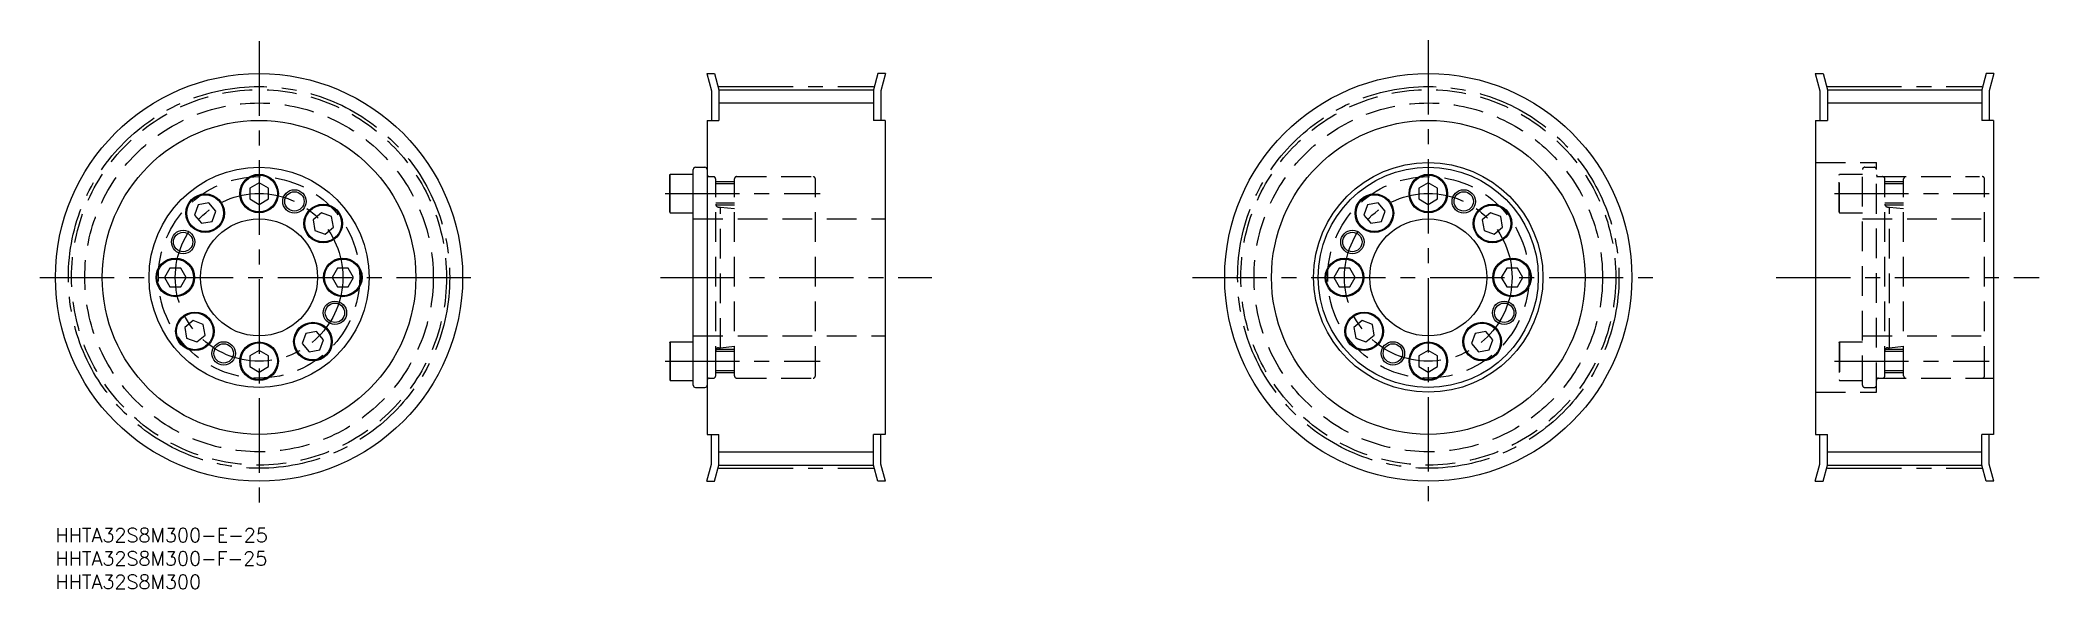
# Model space of a CAD drawing. Extents: x -3 to 424, y -13 to 104.
import ezdxf

# ---------------------------------------------------------------- set-up
doc = ezdxf.new("R2010")
doc.units = 0
doc.header["$LTSCALE"] = 0.5
doc.linetypes.add('CENTER', pattern=[50.8, 31.75, -6.35, 6.35, -6.35])
doc.linetypes.add('DASHED', pattern=[19.05, 12.7, -6.35])
for name, color, linetype in [('MSM_CENTER', 1, 'CENTER'), ('MSM_CONTINUOUS', 7, 'CONTINUOUS'), ('MSM_DASHED', 4, 'DASHED'), ('MSM_NARROW', 5, 'CONTINUOUS'), ('MSM_PART_NUMBER', 7, 'CONTINUOUS')]:
    doc.layers.add(name, color=color, linetype=linetype)
doc.styles.get("Standard").update_dxf_attribs({"font": 'txt.shx', "height": 3, "bigfont": 'bigfont.shx'})

# ---------------------------------------------------------------- blocks, each defined once
blk = doc.blocks.new('*U2')
at = {"layer": 'MSM_PART_NUMBER'}
blk.add_text('HHTA32S8M300-E-25', height=3, dxfattribs=at).set_placement((0, -3))
blk = doc.blocks.new('*U3')
at = {"layer": 'MSM_PART_NUMBER'}
blk.add_text('HHTA32S8M300-F-25', height=3, dxfattribs=at).set_placement((0, -8))
blk = doc.blocks.new('*U4')
at = {"layer": 'MSM_PART_NUMBER'}
blk.add_text('HHTA32S8M300', height=3, dxfattribs=at).set_placement((0, -13))

msp = doc.modelspace()

# ---------------------------------------------------------------- linework, layer by layer
at = {"layer": 'MSM_CENTER'}
for p, q in [((43.5, 103.89), (43.5, 5.2)), ((293.34, 104.16), (293.34, 5.2)), ((141.77, 94.24), (174.77, 94.24)), ((378.61, 94.24), (411.61, 94.24)), ((130.27, 71.4), (163.37, 71.4)), ((380.11, 71.4), (413.21, 71.4)), ((-3.31, 53.5), (91.5, 53.5)), ((129.27, 53.5), (187.27, 53.5)), ((242.94, 53.5), (341.34, 53.5)), ((367.65, 53.5), (423.84, 53.5)), ((130.27, 35.6), (163.37, 35.6)), ((380.11, 35.6), (413.21, 35.6)), ((141.77, 12.75), (174.77, 12.75)), ((378.61, 12.75), (411.61, 12.75))]:
    msp.add_line(p, q, dxfattribs=at)
for centre, radius in [((43.5, 53.5), 40.74), ((293.34, 53.5), 40.74), ((43.5, 53.5), 17.9), ((293.34, 53.5), 17.9)]:
    msp.add_circle(centre, radius, dxfattribs=at)
at = {"layer": 'MSM_CONTINUOUS'}
for p, q in [((139.19, 97), (140.85, 97)), ((139.19, 97), (140.17, 93.35)), ((140.85, 97), (141.77, 93.56)), ((175.69, 97), (174.77, 93.56)), ((177.35, 97), (175.69, 97)), ((177.35, 97), (176.37, 93.35)), ((376.03, 97), (377.69, 97)), ((376.03, 97), (377.01, 93.35)), ((377.69, 97), (378.61, 93.56)), ((412.53, 97), (411.61, 93.56)), ((414.19, 97), (412.53, 97)), ((414.19, 97), (413.21, 93.35)), ((140.17, 93.35), (140.17, 87)), ((141.77, 93.56), (174.77, 93.56)), ((141.77, 93.56), (141.77, 87)), ((174.77, 93.56), (174.77, 87)), ((176.37, 93.35), (176.37, 87)), ((377.01, 93.35), (377.01, 87)), ((378.61, 93.56), (411.61, 93.56)), ((378.61, 93.56), (378.61, 87)), ((411.61, 93.56), (411.61, 87)), ((413.21, 93.35), (413.21, 87)), ((139.27, 87), (139.27, 20)), ((139.27, 87), (141.77, 87)), ((177.27, 87), (174.77, 87)), ((177.27, 87), (177.27, 20)), ((376.11, 87), (376.11, 20)), ((376.11, 87), (378.61, 87)), ((414.11, 87), (411.61, 87)), ((414.11, 87), (414.11, 20)), ((136.77, 77), (138.77, 77)), ((43.5, 73.71), (41.5, 72.55)), ((45.5, 72.55), (43.5, 73.71)), ((44.5, 73.13), (44.5, 73.13)), ((45, 72.84), (45, 72.84)), ((131.27, 75.32), (131.38, 75.52)), ((131.27, 67.48), (131.27, 75.32)), ((131.38, 67.27), (131.38, 75.52)), ((131.38, 75.52), (136.27, 75.52)), ((136.27, 30.5), (136.27, 76.5)), ((293.34, 73.71), (291.34, 72.55)), ((295.34, 72.55), (293.34, 73.71)), ((294.34, 73.13), (294.34, 73.13)), ((294.84, 72.84), (294.84, 72.84)), ((30.51, 68.98), (29.72, 66.81)), ((32.78, 69.38), (30.51, 68.98)), ((34.27, 67.61), (32.78, 69.38)), ((41.5, 72.55), (41.5, 70.25)), ((41.5, 70.25), (43.5, 69.09)), ((43.5, 69.09), (45.5, 70.25)), ((45.5, 70.25), (45.5, 72.55)), ((280.35, 68.98), (279.56, 66.81)), ((282.62, 69.38), (280.35, 68.98)), ((284.11, 67.61), (282.62, 69.38)), ((291.34, 72.55), (291.34, 70.25)), ((291.34, 70.25), (293.34, 69.09)), ((293.34, 69.09), (295.34, 70.25)), ((295.34, 70.25), (295.34, 72.55)), ((29.72, 66.81), (31.2, 65.04)), ((31.2, 65.04), (33.48, 65.44)), ((33.48, 65.44), (34.27, 67.61)), ((56.81, 67.28), (55.04, 65.8)), ((55.04, 65.8), (55.44, 63.52)), ((58.98, 66.49), (56.81, 67.28)), ((57.61, 62.73), (59.38, 64.22)), ((59.38, 64.22), (58.98, 66.49)), ((131.27, 67.48), (131.38, 67.27)), ((131.38, 67.27), (136.27, 67.27)), ((279.56, 66.81), (281.04, 65.04)), ((281.04, 65.04), (283.32, 65.44)), ((283.32, 65.44), (284.11, 67.61)), ((306.65, 67.28), (304.88, 65.8)), ((304.88, 65.8), (305.28, 63.52)), ((308.82, 66.49), (306.65, 67.28)), ((307.45, 62.73), (309.22, 64.22)), ((309.22, 64.22), (308.82, 66.49)), ((55.44, 63.52), (57.61, 62.73)), ((305.28, 63.52), (307.45, 62.73)), ((24.45, 55.5), (23.29, 53.5)), ((23.29, 53.5), (24.45, 51.5)), ((26.75, 55.5), (24.45, 55.5)), ((24.45, 51.5), (26.75, 51.5)), ((27.91, 53.5), (26.75, 55.5)), ((26.75, 51.5), (27.91, 53.5)), ((60.25, 55.5), (59.09, 53.5)), ((59.09, 53.5), (60.25, 51.5)), ((62.55, 55.5), (60.25, 55.5)), ((60.25, 51.5), (62.55, 51.5)), ((63.71, 53.5), (62.55, 55.5)), ((62.55, 51.5), (63.71, 53.5)), ((274.29, 55.5), (273.13, 53.5)), ((273.13, 53.5), (274.29, 51.5)), ((276.6, 55.5), (274.29, 55.5)), ((274.29, 51.5), (276.6, 51.5)), ((277.75, 53.5), (276.6, 55.5)), ((276.6, 51.5), (277.75, 53.5)), ((310.09, 55.5), (308.93, 53.5)), ((308.93, 53.5), (310.09, 51.5)), ((312.4, 55.5), (310.09, 55.5)), ((310.09, 51.5), (312.4, 51.5)), ((313.55, 53.5), (312.4, 55.5)), ((312.4, 51.5), (313.55, 53.5)), ((29.39, 44.27), (27.62, 42.78)), ((27.62, 42.78), (28.02, 40.51)), ((31.56, 43.48), (29.39, 44.27)), ((31.96, 41.2), (31.56, 43.48)), ((279.23, 44.27), (277.46, 42.78)), ((277.46, 42.78), (277.86, 40.51)), ((281.4, 43.48), (279.23, 44.27)), ((281.8, 41.2), (281.4, 43.48)), ((28.02, 40.51), (30.19, 39.72)), ((30.19, 39.72), (31.96, 41.2)), ((53.52, 41.56), (52.73, 39.39)), ((52.73, 39.39), (54.22, 37.62)), ((55.8, 41.96), (53.52, 41.56)), ((57.28, 40.19), (55.8, 41.96)), ((56.49, 38.02), (57.28, 40.19)), ((131.27, 39.52), (131.38, 39.72)), ((131.27, 39.52), (131.27, 31.68)), ((131.38, 39.72), (136.27, 39.72)), ((131.38, 39.72), (131.38, 31.47)), ((277.86, 40.51), (280.03, 39.72)), ((280.03, 39.72), (281.8, 41.2)), ((303.36, 41.56), (302.57, 39.39)), ((302.57, 39.39), (304.06, 37.62)), ((305.64, 41.96), (303.36, 41.56)), ((307.12, 40.19), (305.64, 41.96)), ((306.33, 38.02), (307.12, 40.19)), ((43.5, 37.91), (41.5, 36.75)), ((41.5, 36.75), (41.5, 34.45)), ((41.5, 34.45), (43.5, 33.29)), ((45.5, 36.75), (43.5, 37.91)), ((43.5, 33.29), (45.5, 34.45)), ((45.5, 34.45), (45.5, 36.75)), ((54.22, 37.62), (56.49, 38.02)), ((293.34, 37.91), (291.34, 36.75)), ((291.34, 36.75), (291.34, 34.45)), ((291.34, 34.45), (293.34, 33.29)), ((295.34, 36.75), (293.34, 37.91)), ((293.34, 33.29), (295.34, 34.45)), ((295.34, 34.45), (295.34, 36.75)), ((304.06, 37.62), (306.33, 38.02)), ((131.27, 31.68), (131.38, 31.47)), ((131.38, 31.47), (136.27, 31.47)), ((136.77, 30), (138.77, 30)), ((139.27, 20), (141.77, 20)), ((140.17, 13.65), (140.17, 20)), ((141.77, 13.44), (141.77, 20)), ((174.77, 13.44), (174.77, 20)), ((177.27, 20), (174.77, 20)), ((176.37, 13.65), (176.37, 20)), ((376.11, 20), (378.61, 20)), ((377.01, 13.65), (377.01, 20)), ((378.61, 13.44), (378.61, 20)), ((411.61, 13.44), (411.61, 20)), ((414.11, 20), (411.61, 20)), ((413.21, 13.65), (413.21, 20)), ((139.19, 10), (140.17, 13.65)), ((140.85, 10), (141.77, 13.44)), ((141.77, 13.44), (174.77, 13.44)), ((175.69, 10), (174.77, 13.44)), ((177.35, 10), (176.37, 13.65)), ((376.03, 10), (377.01, 13.65)), ((377.69, 10), (378.61, 13.44)), ((378.61, 13.44), (411.61, 13.44)), ((412.53, 10), (411.61, 13.44)), ((414.19, 10), (413.21, 13.65)), ((139.19, 10), (140.85, 10)), ((177.35, 10), (175.69, 10)), ((376.03, 10), (377.69, 10)), ((414.19, 10), (412.53, 10))]:
    msp.add_line(p, q, dxfattribs=at)
for centre, radius in [((43.5, 53.5), 43.5), ((293.34, 53.5), 43.5), ((43.5, 53.5), 33.5), ((293.34, 53.5), 33.5), ((43.5, 53.5), 23.5), ((293.34, 53.5), 24.51), ((293.34, 53.5), 23.5), ((43.5, 71.4), 4.12), ((43.5, 71.4), 3.92), ((293.34, 71.4), 4.12), ((293.34, 71.4), 3.92), ((31.99, 67.21), 4.12), ((31.99, 67.21), 3.92), ((51.06, 69.72), 2.07), ((57.21, 65.01), 4.12), ((57.21, 65.01), 3.92), ((281.83, 67.21), 4.12), ((281.83, 67.21), 3.92), ((300.91, 69.72), 2.07), ((307.05, 65.01), 4.12), ((307.05, 65.01), 3.92), ((43.5, 53.5), 12.5), ((293.34, 53.5), 12.5), ((27.28, 61.06), 2.07), ((277.12, 61.06), 2.07), ((25.6, 53.5), 4.12), ((25.6, 53.5), 3.92), ((61.4, 53.5), 4.12), ((61.4, 53.5), 3.92), ((275.44, 53.5), 4.12), ((275.44, 53.5), 3.92), ((311.24, 53.5), 4.12), ((311.24, 53.5), 3.92), ((59.72, 45.94), 2.07), ((309.56, 45.94), 2.07), ((29.79, 41.99), 4.12), ((29.79, 41.99), 3.92), ((55.01, 39.79), 4.12), ((55.01, 39.79), 3.92), ((279.63, 41.99), 4.12), ((279.63, 41.99), 3.92), ((304.85, 39.79), 4.12), ((304.85, 39.79), 3.92), ((35.94, 37.28), 2.07), ((43.5, 35.6), 4.12), ((43.5, 35.6), 3.92), ((285.78, 37.28), 2.07), ((293.34, 35.6), 4.12), ((293.34, 35.6), 3.92)]:
    msp.add_circle(centre, radius, dxfattribs=at)
for centre, start, end in [((136.77, 76.5), 90, 180), ((138.77, 76.5), 0, 90), ((136.77, 30.5), 180, 270), ((138.77, 30.5), 270, 0)]:
    msp.add_arc(centre, 0.5, start, end, dxfattribs=at)
at = {"layer": 'MSM_DASHED'}
for p, q in [((376.11, 78), (389.11, 78)), ((386.61, 77), (388.61, 77)), ((389.11, 29), (389.11, 78.01)), ((139.68, 75), (140.57, 75)), ((141.07, 32.5), (141.07, 74.5)), ((145.07, 73.9), (141.07, 73.9)), ((145.07, 73.47), (141.07, 73.47)), ((145.07, 32.5), (145.07, 74.5)), ((145.57, 75), (161.87, 75)), ((162.37, 32.5), (162.37, 74.5)), ((381.11, 75.32), (381.22, 75.52)), ((381.11, 67.48), (381.11, 75.32)), ((381.22, 67.27), (381.22, 75.52)), ((381.22, 75.52), (386.11, 75.52)), ((386.11, 30.5), (386.11, 76.5)), ((389.11, 75.01), (411.11, 75.01)), ((389.52, 75), (390.41, 75)), ((390.91, 32.5), (390.91, 74.5)), ((394.91, 73.9), (390.91, 73.9)), ((394.91, 73.47), (390.91, 73.47)), ((394.91, 32.5), (394.91, 74.5)), ((412.21, 32.5), (412.21, 74.5)), ((145.07, 69.33), (141.07, 69.33)), ((145.07, 68.9), (141.07, 68.9)), ((141.67, 68.52), (142.07, 68.52)), ((142.07, 38.48), (142.07, 68.52)), ((142.07, 68.52), (145.07, 68.19)), ((394.91, 69.33), (390.91, 69.33)), ((394.91, 68.9), (390.91, 68.9)), ((391.51, 68.52), (391.91, 68.52)), ((391.91, 38.48), (391.91, 68.52)), ((391.91, 68.52), (394.91, 68.19)), ((136.27, 66), (177.27, 66)), ((381.11, 67.48), (381.22, 67.27)), ((381.22, 67.27), (386.11, 67.27)), ((386.11, 66), (412.21, 66)), ((177.27, 53.5), (177.27, 53.5)), ((136.27, 41), (177.27, 41)), ((141.67, 38.48), (142.07, 38.48)), ((142.07, 38.48), (145.07, 38.81)), ((381.11, 39.52), (381.22, 39.72)), ((381.11, 39.52), (381.11, 31.68)), ((381.22, 39.72), (381.22, 31.47)), ((381.22, 39.72), (386.11, 39.72)), ((386.11, 41), (412.21, 41)), ((391.51, 38.48), (391.91, 38.48)), ((391.91, 38.48), (394.91, 38.81)), ((145.07, 38.1), (141.07, 38.1)), ((145.07, 37.67), (141.07, 37.67)), ((394.91, 38.1), (390.91, 38.1)), ((394.91, 37.67), (390.91, 37.67)), ((139.68, 32), (140.57, 32)), ((145.07, 33.53), (141.07, 33.53)), ((145.07, 33.1), (141.07, 33.1)), ((145.57, 32), (161.87, 32)), ((381.11, 31.68), (381.22, 31.47)), ((381.22, 31.47), (386.11, 31.47)), ((386.61, 30), (388.61, 30)), ((389.11, 31.99), (414.11, 31.99)), ((389.52, 32), (390.41, 32)), ((394.91, 33.53), (390.91, 33.53)), ((394.91, 33.1), (390.91, 33.1)), ((376.11, 29), (389.11, 29))]:
    msp.add_line(p, q, dxfattribs=at)
for centre, radius in [((43.5, 53.5), 40.06), ((43.5, 53.5), 37.23), ((293.34, 53.5), 40.06), ((293.34, 53.5), 37.23), ((43.5, 53.5), 21.5), ((293.34, 53.5), 21.5)]:
    msp.add_circle(centre, radius, dxfattribs=at)
for centre, radius, start, end in [((386.61, 76.5), 0.5, 90, 180), ((388.61, 76.5), 0.5, 0, 90), ((139.68, 75.41), 0.41, 180, 270), ((140.57, 74.5), 0.5, 0, 90), ((145.57, 74.5), 0.5, 90, 180), ((161.87, 74.5), 0.5, 0, 90), ((389.52, 75.41), 0.41, 180, 270), ((390.41, 74.5), 0.5, 0, 90), ((395.41, 74.5), 0.5, 90, 180), ((411.71, 74.5), 0.5, 0, 90), ((141.67, 69.12), 0.6, 180.0007, 270), ((391.51, 69.12), 0.6, 180.0007, 270), ((141.67, 37.88), 0.6, 90, 179.9993), ((391.51, 37.88), 0.6, 90, 179.9993), ((139.68, 31.59), 0.41, 90, 180), ((140.57, 32.5), 0.5, 270, 0), ((145.57, 32.5), 0.5, 180, 270), ((161.87, 32.5), 0.5, 270, 0), ((386.61, 30.5), 0.5, 180, 270), ((388.61, 30.5), 0.5, 270, 0), ((389.52, 31.59), 0.41, 90, 180), ((390.41, 32.5), 0.5, 270, 0), ((395.41, 32.5), 0.5, 180, 270), ((411.71, 32.5), 0.5, 270, 0)]:
    msp.add_arc(centre, radius, start, end, dxfattribs=at)
at = {"layer": 'MSM_NARROW'}
for p, q in [((141.77, 90.73), (174.77, 90.73)), ((378.61, 90.73), (411.61, 90.73)), ((141.77, 16.27), (174.77, 16.27)), ((378.61, 16.27), (411.61, 16.27))]:
    msp.add_line(p, q, dxfattribs=at)
for centre in [(51.06, 69.72), (300.91, 69.72), (27.28, 61.06), (277.12, 61.06), (59.72, 45.94), (309.56, 45.94), (35.94, 37.28), (285.78, 37.28)]:
    msp.add_circle(centre, 2.5, dxfattribs=at)

# ---------------------------------------------------------------- block references
at = {"layer": 'MSM_CONTINUOUS'}
for name in ['*U2', '*U3', '*U4']:
    msp.add_blockref(name, (0, 0), dxfattribs=at)

doc.saveas('drawing.dxf')
